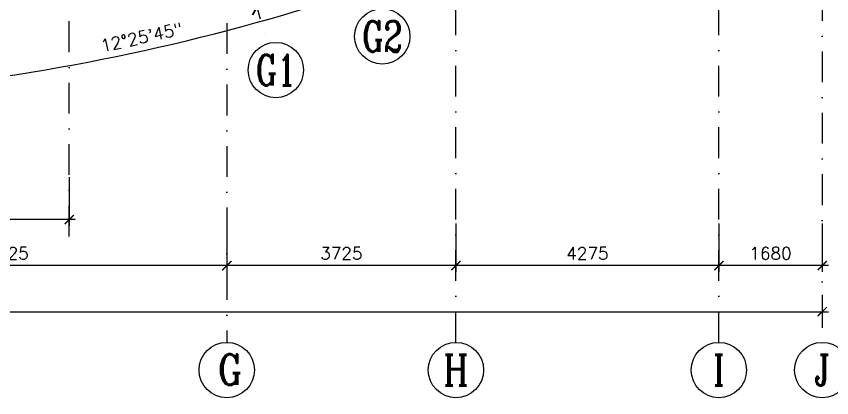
# Model space of a CAD drawing. Extents: x 2879167 to 2959690, y -882003 to -585933.
# Drawn here: x 2919584 to 2932840, y -768870 to -762662 of the extents above; entities that cross this region are included whole.
import ezdxf
from ezdxf.enums import TextEntityAlignment as Align

# ---------------------------------------------------------------- set-up
doc = ezdxf.new("R2010")
doc.units = 0
doc.header["$LTSCALE"] = 1000
doc.header["$MEASUREMENT"] = 0
doc.header["$PDMODE"] = 66
doc.linetypes.add('DASHDOT', pattern=[1, 0.5, -0.25, 0, -0.25])
doc.layers.get('0').update_dxf_attribs({"linetype": 'CONTINUOUS'})
doc.layers.get('DEFPOINTS').update_dxf_attribs({"linetype": 'CONTINUOUS'})
doc.layers.add('DIM', color=5, linetype='CONTINUOUS')
doc.layers.add('GRID', color=6, linetype='DASHDOT')
doc.styles.add('1', font='ROMANC.SHX', dxfattribs={"width": 0.65, "height": 0.5})
doc.styles.add('ROMANS', font='romans.shx')
doc.styles.get("Standard").update_dxf_attribs({"font": 'Helv.shx'})
doc.dimstyles.get("Standard").update_dxf_attribs({"dimscale": 5, "dimtxt": 1, "dimasz": 2, "dimexe": 1, "dimexo": 1, "dimgap": 1, "dimtad": 0, "dimtih": 1, "dimtoh": 1, "dimdec": 4, "dimzin": 0, "dimdsep": 46, "dimtxsty": 'ROMANS', "dimcen": 1, "dimadec": 0, "dimazin": 0, "dimtfac": 1, "dimtdec": 4, "dimtofl": 0, "dimtmove": 0, "dimatfit": 3, "dimfxl": 0, "dimtolj": 1, "dimtzin": 0, "dimarcsym": 0})
doc.dimstyles.new('STANDARD$0', dxfattribs={"dimscale": 0, "dimtxt": 8, "dimasz": 6, "dimexe": 1, "dimexo": 1, "dimgap": 3, "dimtad": 1, "dimdec": 0, "dimlfac": -1, "dimrnd": 1, "dimzin": 0, "dimdsep": 46, "dimtxsty": 'Standard', "dimcen": 0, "dimclrd": 5, "dimclre": 250, "dimadec": 0, "dimazin": 0, "dimtfac": 1, "dimtdec": 4, "dimtofl": 0, "dimtmove": 0, "dimatfit": 3, "dimfxl": 0, "dimtolj": 1, "dimtzin": 0, "dimarcsym": 0})

# ---------------------------------------------------------------- blocks, each defined once
blk = doc.blocks.new('_ARCHTICK')
at = {"color": 0, "linetype": 'ByBlock', "const_width": 0.15}
blk.add_lwpolyline([(-0.5, -0.5), (0.5, 0.5)], dxfattribs=at)
blk = doc.blocks.new('*D26')
at = {"layer": 'DEFPOINTS', "color": 0}
for p in [(2895776, -767096), (2932687, -767096), (2932687, -767470)]:
    blk.add_point(p, dxfattribs=at)
at = {"layer": 'DIM', "color": 0}
for p, q in [((2895776, -767196), (2895776, -767570)), ((2932687, -767196), (2932687, -767570)), ((2895676, -767470), (2932787, -767470))]:
    blk.add_line(p, q, dxfattribs=at)
at = {"layer": 'DIM', "color": 0, "xscale": 150, "yscale": 150, "zscale": 150, "rotation": 180}
blk.add_blockref('_ARCHTICK', (2895776, -767470), dxfattribs=at)
at = {"layer": 'DIM', "color": 0, "xscale": 150, "yscale": 150, "zscale": 150}
blk.add_blockref('_ARCHTICK', (2932687, -767470), dxfattribs=at)
at = {"layer": 'DIM', "color": 7, "insert": (2913597, -767270), "char_height": 200, "attachment_point": 5, "style": 'ROMANS'}
blk.add_mtext('\\A1;36910', dxfattribs=at)
blk = doc.blocks.new('*D35')
at = {"layer": 'DEFPOINTS', "color": 0}
for p in [(2931006, -765933), (2932687, -765933), (2931006, -766720)]:
    blk.add_point(p, dxfattribs=at)
at = {"layer": 'DIM', "color": 0}
for p, q in [((2931006, -766033), (2931006, -766820)), ((2932687, -766033), (2932687, -766820)), ((2932787, -766720), (2930906, -766720))]:
    blk.add_line(p, q, dxfattribs=at)
at = {"layer": 'DIM', "color": 0, "xscale": 150, "yscale": 150, "zscale": 150}
for p, rotation in [((2931006, -766720), 180.0000000208441), ((2932687, -766720), 2.084404648883265e-08)]:
    blk.add_blockref('_ARCHTICK', p, dxfattribs=dict(at, rotation=rotation))
at = {"layer": 'DIM', "color": 7, "insert": (2931846, -766520), "char_height": 200, "attachment_point": 5, "rotation": 0, "style": 'ROMANS'}
blk.add_mtext('\\A1;1680', dxfattribs=at)
blk = doc.blocks.new('*D36')
at = {"layer": 'DEFPOINTS', "color": 0}
for p in [(2926731, -765933), (2931006, -765933), (2926731, -766720)]:
    blk.add_point(p, dxfattribs=at)
at = {"layer": 'DIM', "color": 0}
for p, q in [((2926731, -766033), (2926731, -766820)), ((2931006, -766033), (2931006, -766820)), ((2931106, -766720), (2926631, -766720))]:
    blk.add_line(p, q, dxfattribs=at)
at = {"layer": 'DIM', "color": 0, "xscale": 150, "yscale": 150, "zscale": 150}
for p, rotation in [((2926731, -766720), 180.0000000208441), ((2931006, -766720), 2.084404648883265e-08)]:
    blk.add_blockref('_ARCHTICK', p, dxfattribs=dict(at, rotation=rotation))
at = {"layer": 'DIM', "color": 7, "insert": (2928869, -766520), "char_height": 200, "attachment_point": 5, "rotation": 0, "style": 'ROMANS'}
blk.add_mtext('\\A1;4275', dxfattribs=at)
blk = doc.blocks.new('*D45')
at = {"layer": 'DEFPOINTS', "color": 0}
for p in [(2914231, -729481), (2914231, -729481), (2924967, -761301), (2917884, -763030), (2920442, -763465)]:
    blk.add_point(p, dxfattribs=at)
at = {"layer": 'DIM'}
for p, q in [((2924999, -761396), (2925307, -762310)), ((2917895, -763129), (2917982, -763924))]:
    blk.add_line(p, q, dxfattribs=at)
blk.add_arc((2914231, -729481), 34546, 276.2146, 288.6438, dxfattribs=at)
at = {"layer": 'DIM', "xscale": 200, "yscale": 200, "zscale": 200}
for p, rotation in [((2925275, -762215), 18.64377093083604), ((2917971, -763825), 186.2145905017466)]:
    blk.add_blockref('_ARCHTICK', p, dxfattribs=dict(at, rotation=rotation))
at = {"layer": 'DIM', "color": 7, "insert": (2921619, -763004), "char_height": 200, "attachment_point": 5, "rotation": 12.4292, "style": 'ROMANS'}
blk.add_mtext('\\A1;12°25\'45"', dxfattribs=at)
blk = doc.blocks.new('*D62')
at = {"layer": 'DEFPOINTS', "color": 0}
for p in [(2926731, -765933), (2931006, -765933), (2926731, -766720)]:
    blk.add_point(p, dxfattribs=at)
at = {"layer": 'DIM', "color": 0}
for p, q in [((2926731, -766033), (2926731, -766820)), ((2931006, -766033), (2931006, -766820)), ((2931106, -766720), (2926631, -766720))]:
    blk.add_line(p, q, dxfattribs=at)
at = {"layer": 'DIM', "color": 0, "xscale": 150, "yscale": 150, "zscale": 150}
for p, rotation in [((2926731, -766720), 180.0000000800413), ((2931006, -766720), 8.004125362504055e-08)]:
    blk.add_blockref('_ARCHTICK', p, dxfattribs=dict(at, rotation=rotation))
at = {"layer": 'DIM', "color": 7, "insert": (2928869, -766520), "char_height": 200, "attachment_point": 5, "rotation": 0, "style": 'ROMANS'}
blk.add_mtext('\\A1;4275', dxfattribs=at)
blk = doc.blocks.new('*D52')
at = {"layer": 'DEFPOINTS', "color": 0}
for p in [(2923006, -766070), (2926731, -766070), (2923006, -766720)]:
    blk.add_point(p, dxfattribs=at)
at = {"layer": 'DIM', "color": 0}
for p, q in [((2923006, -766170), (2923006, -766820)), ((2926731, -766170), (2926731, -766820)), ((2926831, -766720), (2922906, -766720))]:
    blk.add_line(p, q, dxfattribs=at)
at = {"layer": 'DIM', "color": 0, "xscale": 150, "yscale": 150, "zscale": 150}
for p, rotation in [((2923006, -766720), 180.0000000600309), ((2926731, -766720), 6.003094021878042e-08)]:
    blk.add_blockref('_ARCHTICK', p, dxfattribs=dict(at, rotation=rotation))
at = {"layer": 'DIM', "color": 7, "insert": (2924869, -766520), "char_height": 200, "attachment_point": 5, "rotation": 0, "style": 'ROMANS'}
blk.add_mtext('\\A1;3725', dxfattribs=at)
blk = doc.blocks.new('*D53')
at = {"layer": 'DEFPOINTS', "color": 0}
for p in [(2915881, -766070), (2923006, -766070), (2915881, -766720)]:
    blk.add_point(p, dxfattribs=at)
at = {"layer": 'DIM', "color": 0}
for p, q in [((2915881, -766170), (2915881, -766820)), ((2923006, -766170), (2923006, -766820)), ((2923106, -766720), (2915781, -766720))]:
    blk.add_line(p, q, dxfattribs=at)
at = {"layer": 'DIM', "color": 0, "xscale": 150, "yscale": 150, "zscale": 150}
for p, rotation in [((2915881, -766720), 180.0000000600309), ((2923006, -766720), 6.003094021878042e-08)]:
    blk.add_blockref('_ARCHTICK', p, dxfattribs=dict(at, rotation=rotation))
at = {"layer": 'DIM', "color": 7, "insert": (2919444, -766520), "char_height": 200, "attachment_point": 5, "rotation": 0, "style": 'ROMANS'}
blk.add_mtext('\\A1;7125', dxfattribs=at)
blk = doc.blocks.new('*D54')
at = {"layer": 'DEFPOINTS', "color": 0}
for p in [(2914231, -765183), (2920444, -765183), (2914231, -765970)]:
    blk.add_point(p, dxfattribs=at)
at = {"layer": 'DIM', "color": 0}
for p, q in [((2914231, -765283), (2914231, -766070)), ((2920444, -765283), (2920444, -766070)), ((2920544, -765970), (2914131, -765970))]:
    blk.add_line(p, q, dxfattribs=at)
at = {"layer": 'DIM', "color": 0, "xscale": 150, "yscale": 150, "zscale": 150, "rotation": 180}
blk.add_blockref('_ARCHTICK', (2914231, -765970), dxfattribs=at)
at = {"layer": 'DIM', "color": 0, "xscale": 150, "yscale": 150, "zscale": 150}
blk.add_blockref('_ARCHTICK', (2920444, -765970), dxfattribs=at)
at = {"layer": 'DIM', "color": 7, "insert": (2917337, -765770), "char_height": 200, "attachment_point": 5, "style": 'ROMANS'}
blk.add_mtext('\\A1;6215', dxfattribs=at)
blk = doc.blocks.new('*D77')
at = {"layer": 'DEFPOINTS', "color": 0}
for p in [(2914231, -729481), (2914231, -729481), (2924066, -762351), (2925392, -762562), (2923657, -763098)]:
    blk.add_point(p, dxfattribs=at)
at = {"layer": 'DIM'}
blk.add_arc((2914231, -729481), 34310, 285.6639, 288.6438, dxfattribs=at)
at = {"layer": 'DIM', "xscale": 200, "yscale": 200, "zscale": 200}
for p, rotation in [((2925199, -761991), 18.64377421588699), ((2923494, -762517), 195.6638581656811)]:
    blk.add_blockref('_ARCHTICK', p, dxfattribs=dict(at, rotation=rotation))
at = {"layer": 'DIM', "color": 7, "insert": (2924286, -762056), "char_height": 200, "attachment_point": 5, "rotation": 17.1538, "style": 'ROMANS'}
blk.add_mtext('\\A1;2°58\'48"', dxfattribs=at)

msp = doc.modelspace()

# ---------------------------------------------------------------- linework, layer by layer
at = {"layer": 'GRID'}
for p, q in [((2914231.1, -729481.4), (2923657.4, -763097.8)), ((2920443.8, -766244.5), (2920443.8, -756167.8)), ((2932686.5, -756233), (2932686.5, -767969.7)), ((2931006.1, -767969.7), (2931006.1, -757317.5)), ((2926731.1, -767969.7), (2926731.1, -759481.4)), ((2923005.9, -760774.4), (2923005.9, -767969.7))]:
    msp.add_line(p, q, dxfattribs=at)
at = {"layer": 'GRID', "color": 7, "linetype": 'Continuous'}
for centre in [(2925534.1, -762989.4), (2923803.5, -763537.2), (2923005.9, -768419.7), (2926731.1, -768419.7), (2931006.1, -768419.7), (2932686.5, -768419.7)]:
    msp.add_circle(centre, 450, dxfattribs=at)

# ---------------------------------------------------------------- texts
at = {"layer": 'GRID', "color": 3, "style": '1'}
for s, width, p in [('G2', 0.7, (2925534.1, -762989.4)), ('G1', 0.7, (2923803.5, -763537.2)), ('H', 0.8, (2926731.1, -768419.7)), ('I', 0.8, (2931006.1, -768419.7)), ('J', 0.8, (2932686.5, -768419.7))]:
    msp.add_text(s, height=500, dxfattribs=dict(at, width=width)).set_placement(p, align=Align.MIDDLE_CENTER)
at = {"layer": 'GRID', "color": 3, "style": '1', "width": 0.8}
msp.add_text('G', height=500, rotation=0, dxfattribs=at).set_placement((2923062.6, -768412.8), align=Align.MIDDLE_CENTER)

# ---------------------------------------------------------------- dimensions: what is measured, and where the dimension line sits
at = {"layer": 'DIM'}
for base, line1, line2, picture, middle in [((2920442.3, -763464.8), ((2917884.3, -763029.9), (2914231.1, -729481.4)), ((2924966.7, -761301), (2914231.1, -729481.4)), '*D45', (2921619.5, -763004.1)), ((2924065.8, -762351.3), ((2914231.1, -729481.4), (2923657.4, -763097.8)), ((2925392.2, -762562.4), (2914231.1, -729481.4)), '*D77', (2924285.7, -762055.5))]:
    dim = msp.add_angular_dim_2l(base=base, line1=line1, line2=line2, dimstyle='Standard', override={"dimscale": 100, "dimtxt": 2, "dimtad": 1, "dimtih": 0, "dimtoh": 0, "dimdec": 0, "dimblk1": 'ARCHTICK', "dimblk2": 'ARCHTICK', "dimsah": 1, "dimcen": 0, "dimdle": 1, "dimclrd": 256, "dimclre": 256, "dimclrt": 7, "dimaunit": 1, "dimadec": 3, "dimtdec": 0, "dimtmove": 2, "dimldrblk": 'ARCHTICK', "dimlwd": 65535, "dimlwe": 65535}, dxfattribs=at)
    dim.commit()
    dim.dimension.update_dxf_attribs({"geometry": picture, "text_midpoint": middle})
dim = msp.add_linear_dim(base=(2914231.1, -765969.7), p1=(2920443.8, -765182.6), p2=(2914231.1, -765182.6), text='6215', dimstyle='STANDARD$0', override={"dimscale": 100, "dimtxt": 2, "dimasz": 1.5, "dimgap": 1, "dimlfac": 1, "dimrnd": 0, "dimtxsty": 'ROMANS', "dimblk1": 'ARCHTICK', "dimblk2": 'ARCHTICK', "dimsah": 1, "dimdle": 1, "dimclrd": 0, "dimclre": 0, "dimclrt": 7, "dimtdec": 0, "dimtmove": 2}, dxfattribs=at)
dim.commit()
dim.dimension.update_dxf_attribs({"geometry": '*D54', "text_midpoint": (2917337.5, -765769.7)})
for base, p1, p2, picture, middle in [((2926731.1, -766719.7), (2931006.1, -765932.6), (2926731.1, -765932.6), '*D36', (2928868.6, -766519.7)), ((2926731.1, -766719.7), (2931006.1, -765932.6), (2926731.1, -765932.6), '*D62', (2928868.6, -766519.7)), ((2931006.1, -766719.7), (2932686.5, -765932.6), (2931006.1, -765932.6), '*D35', (2931846.3, -766519.7)), ((2915881.1, -766719.7), (2923005.9, -766069.7), (2915881.1, -766069.7), '*D53', (2919443.5, -766519.7)), ((2923005.9, -766719.7), (2926731.1, -766069.7), (2923005.9, -766069.7), '*D52', (2924868.5, -766519.7))]:
    dim = msp.add_linear_dim(base=base, p1=p1, p2=p2, angle=180, dimstyle='STANDARD$0', override={"dimscale": 100, "dimtxt": 2, "dimasz": 1.5, "dimgap": 1, "dimlfac": 1, "dimrnd": 0, "dimtxsty": 'ROMANS', "dimblk1": 'ARCHTICK', "dimblk2": 'ARCHTICK', "dimsah": 1, "dimdle": 1, "dimclrd": 0, "dimclre": 0, "dimclrt": 7, "dimtdec": 0, "dimtmove": 2}, dxfattribs=at)
    dim.commit()
    dim.dimension.update_dxf_attribs({"geometry": picture, "text_midpoint": middle})
dim = msp.add_linear_dim(base=(2932686.5, -767469.7), p1=(2895775.7, -767095.6), p2=(2932686.5, -767095.6), text='36910', dimstyle='STANDARD$0', override={"dimscale": 100, "dimtxt": 2, "dimasz": 1.5, "dimgap": 1, "dimlfac": 1, "dimrnd": 0, "dimtxsty": 'ROMANS', "dimblk1": 'ARCHTICK', "dimblk2": 'ARCHTICK', "dimsah": 1, "dimdle": 1, "dimclrd": 0, "dimclre": 0, "dimclrt": 7, "dimtdec": 0, "dimtmove": 2}, dxfattribs=at)
dim.commit()
dim.dimension.update_dxf_attribs({"geometry": '*D26', "text_midpoint": (2913596.8, -767269.7), "dimtype": 160})

doc.saveas('drawing.dxf')
